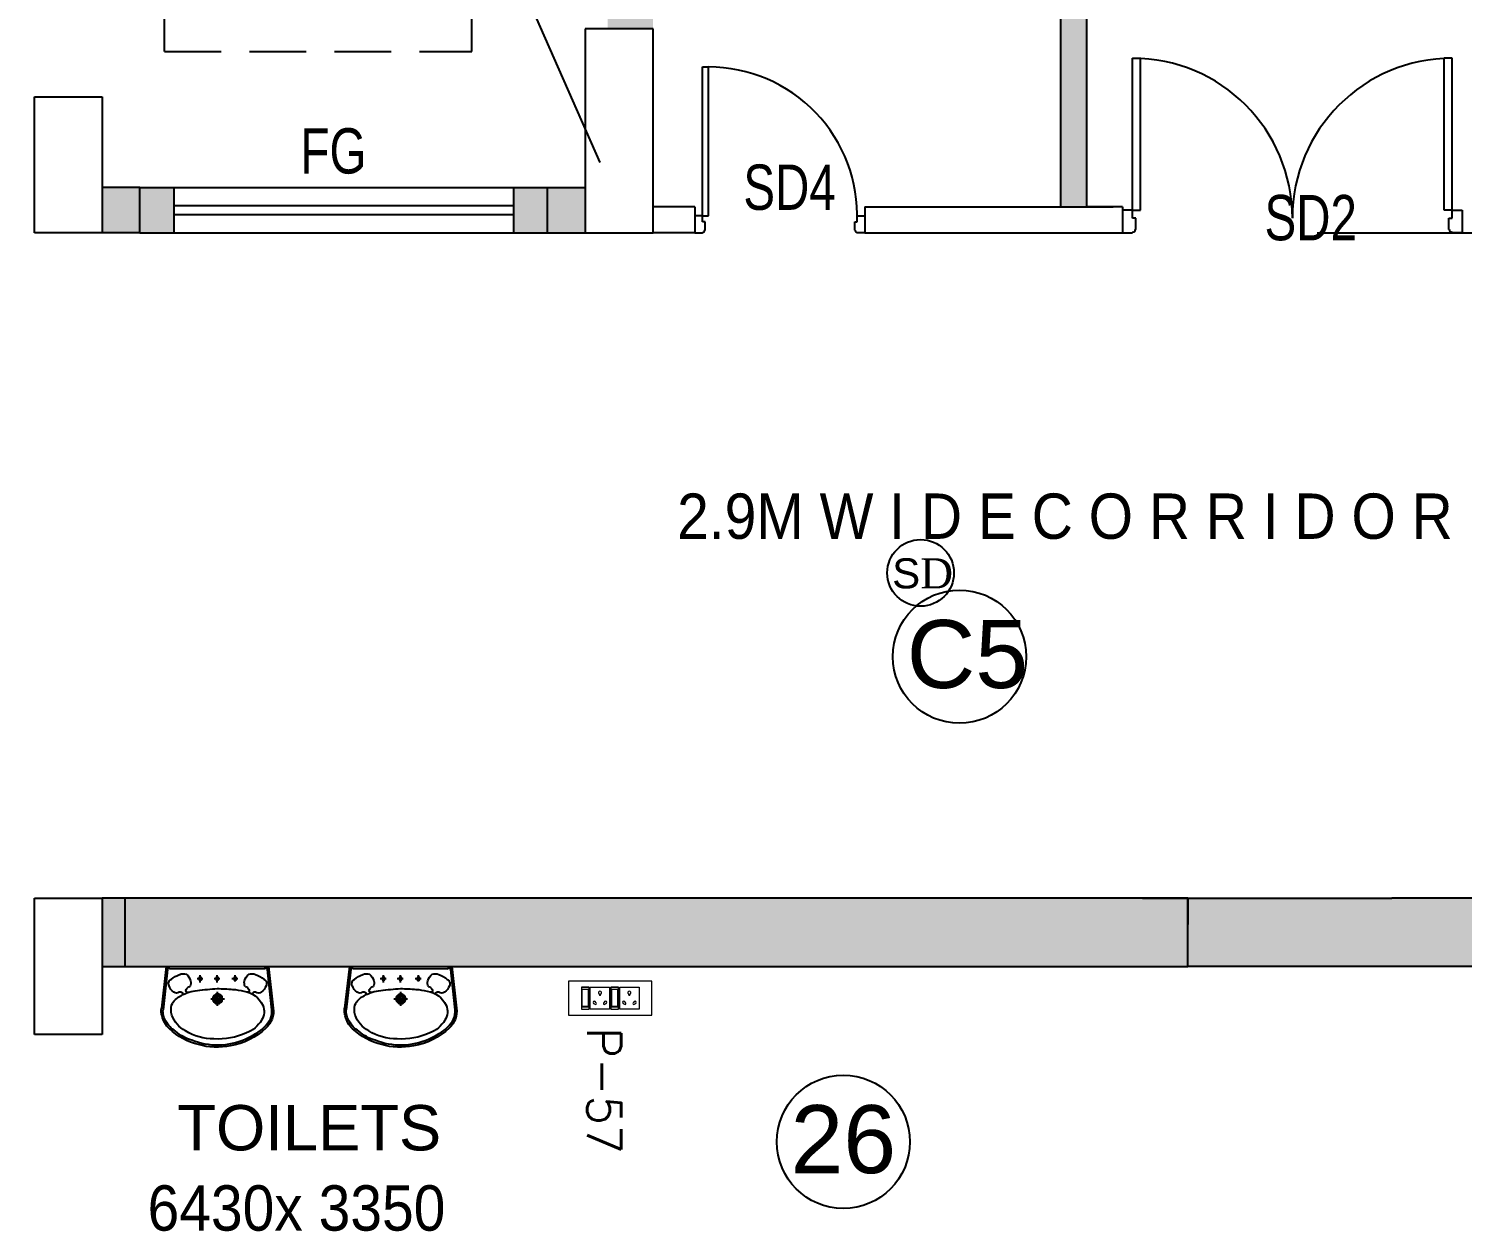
# Model space of a CAD drawing. Extents: x 11369658 to 11598203, y -3946797 to -3787209.
# Drawn here: x 11383667 to 11389994, y -3872175 to -3866871 of the extents above; entities that cross this region are included whole.
import ezdxf

# ---------------------------------------------------------------- set-up
doc = ezdxf.new("R2010")
doc.units = 0
doc.header["$MEASUREMENT"] = 0
doc.linetypes.add('CENTER', pattern=[0])
doc.linetypes.add('DASHED', pattern=[0.75, 0.5, -0.25])
doc.layers.get('0').update_dxf_attribs({"linetype": 'CONTINUOUS'})
for name, color, linetype, lineweight in [('ELE-2NOS OF 6-16 RAW POWER SOCKET', 1, 'CONTINUOUS', 20), ('ELE-POWER SOCKET TEXT', 7, 'CONTINUOUS', 5), ('FA-BELOW SMOKE DERECTOR', 1, 'CONTINUOUS', 25)]:
    doc.layers.add(name, color=color, linetype=linetype, lineweight=lineweight)
doc.layers.add('HS', color=251, linetype='CONTINUOUS')
doc.styles.add('ARIAL', font='arial.ttf', dxfattribs={"width": 0.75})
doc.styles.add('PDF Times New Roman', font='times.ttf')
doc.styles.get("Standard").update_dxf_attribs({"font": 'arial.ttf'})

# ---------------------------------------------------------------- blocks, each defined once
blk = doc.blocks.new('ujikd5e')
at = {"layer": 'ELE-2NOS OF 6-16 RAW POWER SOCKET', "color": 181, "ltscale": 300}
for p, q in [((57.1, -26.9), (90.9, -26.9)), ((90.9, -26.9), (57.1, -26.9)), ((57.1, -26.9), (57.1, -123.9)), ((57.1, -26.9), (57.1, -123.9)), ((88.1, -37.5), (59.9, -37.5)), ((59.9, -37.5), (59.9, -113.4)), ((88.1, -113.4), (88.1, -37.5)), ((90.9, -123.9), (90.9, -26.9)), ((96.5, -123.9), (96.5, -26.9)), ((96.5, -26.9), (181.6, -26.9)), ((181.6, -26.9), (181.6, -123.9)), ((187.2, -26.9), (221, -26.9)), ((221, -26.9), (187.2, -26.9)), ((187.2, -26.9), (187.2, -123.9)), ((187.2, -26.9), (187.2, -123.9)), ((218.2, -37.5), (190, -37.5)), ((190, -37.5), (190, -113.4)), ((218.2, -113.4), (218.2, -37.5)), ((221, -123.9), (221, -26.9)), ((226.6, -26.9), (311.7, -26.9)), ((226.6, -123.9), (226.6, -26.9)), ((311.7, -26.9), (311.7, -123.9)), ((57.1, -123.9), (90.9, -123.9)), ((59.9, -110), (88.1, -110)), ((59.9, -113.4), (88.1, -113.4)), ((181.6, -123.9), (96.5, -123.9)), ((187.2, -123.9), (221, -123.9)), ((190, -110), (218.2, -110)), ((190, -113.4), (218.2, -113.4)), ((311.7, -123.9), (226.6, -123.9))]:
    blk.add_line(p, q, dxfattribs=at)
blk.add_lwpolyline([(0.1, -150.4), (368.6, -150.4), (368.6, -0.4), (0.1, -0.4)], close=True, dxfattribs=at)
for centre, radius, start, end in [((139.1, -51.5), 6.62, 307.15837, 232.84163), ((139.1, -58.1), 4.22, 161.40312, 18.59688), ((269.1, -51.5), 6.62, 307.15837, 232.84163), ((269.1, -58.1), 4.22, 161.40312, 18.59688), ((114.8, -94.4), 5.7, 5.26891, 272.51003), ((119.3, -98.3), 4.6, 202.68381, 75.09514), ((158.8, -98.3), 4.6, 104.90486, 337.31619), ((163.3, -94.4), 5.7, 267.48997, 174.73109), ((244.9, -94.4), 5.7, 5.26891, 272.51003), ((249.4, -98.3), 4.6, 202.68381, 75.09514), ((288.9, -98.3), 4.6, 104.90486, 337.31619), ((293.4, -94.4), 5.7, 267.48997, 174.73109)]:
    blk.add_arc(centre, radius, start, end, dxfattribs=at)
blk = doc.blocks.new('SMOKE DETECTOR')
at = {"layer": 'FA-BELOW SMOKE DERECTOR', "color": 7}
blk.add_circle((931029, -118294), 350, dxfattribs=at)
at = {"layer": 'FA-BELOW SMOKE DERECTOR', "insert": (930730, -118461), "char_height": 316.24, "attachment_point": 7, "style": 'PDF Times New Roman'}
blk.add_mtext('{\\fArial|b0|i0|c0|p34;S}D', dxfattribs=at)

msp = doc.modelspace()

# ---------------------------------------------------------------- hatches: boundary and pattern name
at = {"ltscale": 500}
for points in [[(11384157.5, -3867571.4), (11383992.5, -3867571.4), (11383992.5, -3867771.4), (11384157.5, -3867771.4)], [(11386122.5, -3867571.4), (11385957.5, -3867571.4), (11385957.5, -3867771.4), (11386122.5, -3867771.4)], [(11383992.5, -3870706.4), (11394812.5, -3870706.4), (11394812.5, -3871006.4), (11383992.5, -3871006.4)]]:
    msp.add_hatch(color=8, dxfattribs=at).paths.add_polyline_path(points)
at = {"layer": 'HS', "lineweight": -3, "ltscale": 500}
h = msp.add_hatch(color=8, dxfattribs=at)
h.dxf.hatch_style = 1
h.paths.add_polyline_path([(11386422.5, -3861741.4), (11386222.5, -3861741.4), (11386222.5, -3862573.9), (11386422.5, -3862573.9)])
h.paths.add_polyline_path([(11386422.5, -3863473.9), (11386222.5, -3863473.9), (11386222.5, -3864256.4), (11386222.5, -3864306.4), (11386422.5, -3864306.4)])
h.paths.add_polyline_path([(11386422.5, -3864306.4), (11386222.5, -3864306.4), (11386222.5, -3865138.9), (11386422.5, -3865138.9)])
h.paths.add_polyline_path([(11386422.5, -3866038.9), (11386222.5, -3866038.9), (11386222.5, -3866561.4), (11386222.5, -3866871.4), (11386422.5, -3866871.4)])
h = msp.add_hatch(color=8, dxfattribs=at)
h.dxf.hatch_style = 1
h.paths.add_polyline_path([(11388337.5, -3862808.2), (11388222.5, -3862808.2), (11388222.5, -3867656.4), (11388337.5, -3867656.4)])
h = msp.add_hatch(color=8, dxfattribs=at)
h.dxf.hatch_style = 1
h.paths.add_polyline_path([(11384157.5, -3867771.4), (11384307.5, -3867771.4), (11384307.5, -3867571.4), (11384157.5, -3867571.4)])
h.paths.add_polyline_path([(11385807.5, -3867771.4), (11385957.5, -3867771.4), (11385957.5, -3867571.4), (11385807.5, -3867571.4)])
h = msp.add_hatch(color=8, dxfattribs=at)
h.dxf.hatch_style = 1
h.paths.add_polyline_path([(11392582.5, -3867725.4), (11391682.5, -3867725.4), (11391682.5, -3867771.4), (11392582.5, -3867771.4)])
h.paths.add_polyline_path([(11392582.5, -3867702.4), (11391682.5, -3867702.4), (11391682.5, -3867725.4), (11392582.5, -3867725.4)])
h.paths.add_polyline_path([(11392582.5, -3867656.4), (11391682.5, -3867656.4), (11391682.5, -3867702.4), (11392582.5, -3867702.4)])
h.paths.add_polyline_path([(11389087.1, -3867553.8), (11389400.3, -3867553.8), (11389400.3, -3867854.6), (11389087.1, -3867854.6)], flags=9)

# ---------------------------------------------------------------- linework, layer by layer
at = {"color": 8, "lineweight": 25}
for p, q in [((11383667.5, -3861741.4), (11386187.5, -3867461.9)), ((11388222.5, -3867656.4), (11388222.5, -3862773.2)), ((11388337.5, -3867656.4), (11388337.5, -3862808.2)), ((11386122.5, -3866871.4), (11386122.5, -3867771.4)), ((11386422.5, -3866871.4), (11386122.5, -3866871.4)), ((11386422.5, -3867771.4), (11386422.5, -3866871.4)), ((11386641.2, -3867040.1), (11386667.5, -3867040.1)), ((11386641.2, -3867696.4), (11386641.2, -3867040.1)), ((11386667.5, -3867696.4), (11386667.5, -3867040.1)), ((11388538.7, -3867671.4), (11388538.7, -3867001.4)), ((11388538.7, -3867001.4), (11388573.7, -3867001.4)), ((11388573.7, -3867671.4), (11388573.7, -3867001.4)), ((11389913.7, -3867671.4), (11389913.7, -3867001.4)), ((11389948.7, -3867001.4), (11389913.7, -3867001.4)), ((11389948.7, -3867671.4), (11389948.7, -3867001.4)), ((11383692.5, -3867771.4), (11383692.5, -3867171.4)), ((11383692.5, -3867171.4), (11383992.5, -3867171.4)), ((11383992.5, -3867171.4), (11383992.5, -3867771.4)), ((11384157.5, -3867571.4), (11383992.5, -3867571.4)), ((11384157.5, -3867771.4), (11384157.5, -3867571.4)), ((11384157.5, -3867571.4), (11385957.5, -3867571.4)), ((11385957.5, -3867571.4), (11386122.5, -3867571.4)), ((11385957.5, -3867771.4), (11385957.5, -3867571.4)), ((11384307.5, -3867651.4), (11385807.5, -3867651.4)), ((11386607.5, -3867656.4), (11386422.5, -3867656.4)), ((11386607.5, -3867656.4), (11386607.5, -3867771.4)), ((11387357.5, -3867656.4), (11388452.5, -3867656.4)), ((11387357.5, -3867656.4), (11387357.5, -3867771.4)), ((11388493.7, -3867656.4), (11388337.5, -3867656.4)), ((11388493.7, -3867656.4), (11388493.7, -3867771.4)), ((11388538.7, -3867671.4), (11388493.7, -3867671.4)), ((11388493.7, -3867671.4), (11388493.7, -3867771.4)), ((11388538.7, -3867706.4), (11388538.7, -3867671.4)), ((11388538.7, -3867671.4), (11388573.7, -3867671.4)), ((11389948.7, -3867671.4), (11389913.7, -3867671.4)), ((11389948.7, -3867706.4), (11389948.7, -3867671.4)), ((11389948.7, -3867671.4), (11389993.7, -3867671.4)), ((11389993.7, -3867671.4), (11389993.7, -3867771.4)), ((11384307.5, -3867691.4), (11385807.5, -3867691.4)), ((11386641.2, -3867696.4), (11386607.5, -3867696.4)), ((11386607.5, -3867696.4), (11386607.5, -3867771.4)), ((11386641.2, -3867696.4), (11386667.5, -3867696.4)), ((11386641.2, -3867722.6), (11386641.2, -3867696.4)), ((11386652.5, -3867722.6), (11386641.2, -3867722.6)), ((11386652.5, -3867760.1), (11386652.5, -3867722.6)), ((11387312.5, -3867722.6), (11387323.7, -3867722.6)), ((11387312.5, -3867760.1), (11387312.5, -3867722.6)), ((11387323.7, -3867722.6), (11387323.7, -3867696.4)), ((11387323.7, -3867696.4), (11387357.5, -3867696.4)), ((11387357.5, -3867696.4), (11387357.5, -3867771.4)), ((11388553.7, -3867706.4), (11388538.7, -3867706.4)), ((11388553.7, -3867756.4), (11388553.7, -3867706.4)), ((11389933.7, -3867706.4), (11389948.7, -3867706.4)), ((11389933.7, -3867756.4), (11389933.7, -3867706.4)), ((11383992.5, -3867771.4), (11383692.5, -3867771.4)), ((11384157.5, -3867771.4), (11383992.5, -3867771.4)), ((11384157.5, -3867771.4), (11385957.5, -3867771.4)), ((11385957.5, -3867771.4), (11386122.5, -3867771.4)), ((11386122.5, -3867771.4), (11386422.5, -3867771.4)), ((11386607.5, -3867771.4), (11386422.5, -3867771.4)), ((11386607.5, -3867771.4), (11386641.2, -3867771.4)), ((11386641.2, -3867771.4), (11386641.2, -3867769.5)), ((11386652.5, -3867760.1), (11386650.6, -3867760.1)), ((11387312.5, -3867760.1), (11387314.3, -3867760.1)), ((11387323.7, -3867771.4), (11387323.7, -3867769.5)), ((11387357.5, -3867771.4), (11387323.7, -3867771.4)), ((11387357.5, -3867771.4), (11388493.7, -3867771.4)), ((11388493.7, -3867771.4), (11388538.7, -3867771.4)), ((11388538.7, -3867771.4), (11388538.7, -3867768.9)), ((11388553.7, -3867756.4), (11388551.2, -3867756.4)), ((11389352.5, -3867771.4), (11390367.5, -3867771.4)), ((11389933.7, -3867756.4), (11389936.2, -3867756.4)), ((11389948.7, -3867771.4), (11389948.7, -3867768.9)), ((11389993.7, -3867771.4), (11389948.7, -3867771.4)), ((11383692.5, -3871306.4), (11383692.5, -3870706.4)), ((11383692.5, -3870706.4), (11383992.5, -3870706.4)), ((11383992.5, -3870706.4), (11383992.5, -3871306.4)), ((11388782.5, -3870706.4), (11383992.5, -3870706.4)), ((11383992.5, -3870706.4), (11383992.5, -3871006.4)), ((11388582.5, -3870706.4), (11388782.5, -3870706.4)), ((11388782.5, -3871006.4), (11388782.5, -3870706.4)), ((11388782.5, -3870706.4), (11388782.5, -3870821.4)), ((11388782.5, -3870706.4), (11389682.5, -3870706.4)), ((11388782.5, -3871006.4), (11388782.5, -3870706.4)), ((11390972.5, -3870706.4), (11389682.5, -3870706.4)), ((11383992.5, -3871006.4), (11388782.5, -3871006.4)), ((11384273.8, -3871006.4), (11384253.1, -3871191.1)), ((11384281.7, -3871006.4), (11384260.3, -3871197.8)), ((11384273.8, -3871006.4), (11384726.2, -3871006.4)), ((11384288.9, -3871016), (11384706.8, -3871017.1)), ((11384718.2, -3871006.4), (11384739.7, -3871197.8)), ((11384726.2, -3871006.4), (11384746.9, -3871191.1)), ((11385082.5, -3871006.4), (11385061.8, -3871191.1)), ((11385090.5, -3871006.4), (11385069, -3871197.8)), ((11385082.5, -3871006.4), (11385534.9, -3871006.4)), ((11385097.6, -3871016), (11385515.5, -3871017.1)), ((11385527, -3871006.4), (11385548.4, -3871197.8)), ((11385534.9, -3871006.4), (11385555.6, -3871191.1)), ((11384436.7, -3871060.8), (11384410.5, -3871060.8)), ((11384424.6, -3871078.3), (11384424.6, -3871045.8)), ((11384511.5, -3871060.8), (11384485.3, -3871060.8)), ((11384499.4, -3871078.3), (11384499.4, -3871045.8)), ((11384590.7, -3871060.8), (11384564.5, -3871060.8)), ((11384578.6, -3871073.1), (11384578.6, -3871045.8)), ((11385245.4, -3871060.8), (11385219.2, -3871060.8)), ((11385233.3, -3871078.3), (11385233.3, -3871045.8)), ((11385320.2, -3871060.8), (11385294, -3871060.8)), ((11385308.1, -3871078.3), (11385308.1, -3871045.8)), ((11385399.5, -3871060.8), (11385373.2, -3871060.8)), ((11385387.4, -3871073.1), (11385387.4, -3871045.8)), ((11384470.6, -3871149.7), (11384530.9, -3871149.7)), ((11384500.9, -3871179.8), (11384500.9, -3871118.4)), ((11385279.4, -3871149.7), (11385339.7, -3871149.7)), ((11385309.6, -3871179.8), (11385309.6, -3871118.4)), ((11383992.5, -3871306.4), (11383692.5, -3871306.4))]:
    msp.add_line(p, q, dxfattribs=at)
at = {"color": 8, "linetype": 'DASHED', "lineweight": 25, "ltscale": 500}
for p, q in [((11384267.5, -3866971.4), (11384267.5, -3861741.4)), ((11385622.5, -3866971.4), (11385622.5, -3861741.4)), ((11384267.5, -3866971.4), (11385622.5, -3866971.4))]:
    msp.add_line(p, q, dxfattribs=at)
at = {"color": 8, "lineweight": 25, "ltscale": 500}
for p, q in [((11384157.5, -3867571.4), (11384257.5, -3867571.4)), ((11384157.5, -3867571.4), (11384307.5, -3867571.4)), ((11384307.5, -3867571.4), (11384307.5, -3867771.4)), ((11385807.5, -3867571.4), (11385807.5, -3867771.4)), ((11385957.5, -3867571.4), (11386122.5, -3867571.4)), ((11384092.5, -3870706.4), (11384092.5, -3871006.4)), ((11393834.2, -3871006.4), (11388782.5, -3871006.4))]:
    msp.add_line(p, q, dxfattribs=at)
at = {"color": 8, "lineweight": -3, "ltscale": 500}
for centre in [(11387775, -3869640.8), (11387262.4, -3871780.2)]:
    msp.add_circle(centre, 293.8, dxfattribs=at)
at = {"color": 8}
for centre, radius, start, end in [((11386667.5, -3867696.4), 656.2, 357.70756, 90), ((11388538.7, -3867706.4), 705, 0, 90), ((11389948.7, -3867706.4), 705, 90, 180), ((11386641.2, -3867760.1), 9.38, 270, 0), ((11387323.7, -3867760.1), 9.38, 180, 270), ((11388538.7, -3867756.4), 12.5, 270, 0), ((11389948.7, -3867756.4), 12.5, 180, 270)]:
    msp.add_arc(centre, radius, start, end, dxfattribs=at)
at = {"color": 8, "extrusion": (0, 0, -1)}
for centre, major_axis, start_param, end_param in [((11384293.6, -3870991.8), (24.7, 0), 1.765467, 2.50956), ((11384701.2, -3870984.1), (33.5, 0), 0.727251, 1.402875), ((11385102.4, -3870991.8), (24.7, 0), 1.765467, 2.50956), ((11385509.9, -3870984.1), (33.5, 0), 0.727251, 1.402875), ((11384305.3, -3871082.4), (20.7, 0), 2.661884, 4.2449), ((11384340.9, -3871074), (56.9, -0.3), 2.176458, 2.816691), ((11384376, -3871161.3), (126.1, 0.3), 4.027191, 4.373034), ((11384349.8, -3871072.6), (34, 0), 4.222121, 5.084958), ((11384333.9, -3871081.1), (49.2, -0.1), -0.960797, -0.225412), ((11384386.4, -3871120.7), (26.8, -0.2), 3.628858, 4.420234), ((11384351.2, -3871079), (31.9, 0.1), -0.276767, 0.525307), ((11384424.6, -3871060.8), (6.43, -0.02), 3.139035, 9.42222), ((11384499.4, -3871060.8), (6.43, -0.08), 3.12883, 9.412015), ((11384578.6, -3871060.8), (6.43, -0.02), 3.139035, 9.42222), ((11384650.8, -3871079), (31.9, 0), 2.620328, 3.422401), ((11384668.2, -3871081.1), (49.2, -0.3), 3.359735, 4.09512), ((11384615.6, -3871120.7), (26.8, 0.2), -1.278641, -0.487266), ((11384652.3, -3871072.6), (34, 0), 4.33982, 5.202657), ((11384626, -3871161.3), (126.1, -1.1), -1.238036, -0.892193), ((11384661.1, -3871074), (56.9, 0.3), 0.324902, 0.965135), ((11384696.8, -3871082.4), (20.7, 0), -1.101507, 0.481509), ((11385114, -3871082.4), (20.7, 0), 2.661884, 4.2449), ((11385149.7, -3871074), (56.9, -0.3), 2.176458, 2.816691), ((11385184.8, -3871161.3), (126.1, 0.3), 4.027191, 4.373034), ((11385158.5, -3871072.6), (34, 0), 4.222121, 5.084958), ((11385142.6, -3871081.1), (49.2, -0.1), -0.960797, -0.225412), ((11385195.2, -3871120.7), (26.8, -0.2), 3.628858, 4.420234), ((11385160, -3871079), (31.9, 0.1), -0.276767, 0.525307), ((11385233.3, -3871060.8), (6.43, -0.02), 3.139035, 9.42222), ((11385308.1, -3871060.8), (6.43, -0.08), 3.12883, 9.412015), ((11385387.4, -3871060.8), (6.43, -0.02), 3.139035, 9.42222), ((11385459.6, -3871079), (31.9, 0), 2.620328, 3.422401), ((11385476.9, -3871081.1), (49.2, -0.3), 3.359735, 4.09512), ((11385424.4, -3871120.7), (26.8, 0.2), -1.278641, -0.487266), ((11385461, -3871072.6), (34, 0), 4.33982, 5.202657), ((11385434.8, -3871161.3), (126.1, -1.1), -1.238036, -0.892193), ((11385469.9, -3871074), (56.9, 0.3), 0.324902, 0.965135), ((11385505.5, -3871082.4), (20.7, 0), -1.101507, 0.481509), ((11384371.7, -3871209.1), (80.1, 0), 3.554495, 4.299548), ((11384319.7, -3871106.9), (17.9, 0), 0.880848, 2.260908), ((11384337, -3871126.8), (6.08, 6.08), 4.730546, 6.12798), ((11384424.1, -3871279.7), (166.8, -0.1), 4.181112, 4.641559), ((11384338.5, -3871127.8), (6.17, -6.17), 4.354779, 6.027124), ((11384369.6, -3871113.1), (8.55, 0.03), 1.455188, 3.796569), ((11384534.6, -3871904.6), (800.7, -0.8), 4.558159, 4.668067), ((11384500.9, -3871149.7), (21.6, 0), 3.141254, 9.424439), ((11384500.9, -3871149.7), (15.5, 0.1), 3.145308, 9.428493), ((11384500.9, -3871149.7), (10.9, 0), 3.142047372431534, 9.42523267961112), ((11384496.8, -3871836.7), (732.1, -0.1), -1.56667, -1.474079), ((11384545.7, -3871403.6), (296.4, 0.3), -1.495794, -1.328336), ((11384601.2, -3871224.5), (109.8, 0), -1.431017, -0.436146), ((11384633.7, -3871112.9), (7.39, 0), -0.727724, 1.373337), ((11384662.9, -3871127.1), (5.47, -5.47), 2.097053, 3.541809), ((11384665, -3871126.8), (6.08, 6.08), 4.867594, 6.265028), ((11384682.4, -3871106.9), (17.9, 0), 0.880684, 2.260744), ((11385180.5, -3871209.1), (80.1, 0), 3.554495, 4.299548), ((11385128.4, -3871106.9), (17.9, 0), 0.880848, 2.260908), ((11385145.8, -3871126.8), (6.08, 6.08), 4.730546, 6.12798), ((11385232.8, -3871279.7), (166.8, -0.1), 4.181112, 4.641559), ((11385147.2, -3871127.8), (6.17, -6.17), 4.354779, 6.027124), ((11385178.4, -3871113.1), (8.55, 0.03), 1.455188, 3.796569), ((11385343.3, -3871904.6), (800.7, -0.8), 4.558159, 4.668067), ((11385309.6, -3871149.7), (21.6, 0), 3.141254, 9.424439), ((11385309.6, -3871149.7), (15.5, 0.1), 3.145308, 9.428493), ((11385309.6, -3871149.7), (10.9, 0), 3.142047372431534, 9.42523267961112), ((11385305.5, -3871836.7), (732.1, -0.1), -1.56667, -1.474079), ((11385354.5, -3871403.6), (296.4, 0.3), -1.495794, -1.328336), ((11385410, -3871224.5), (109.8, 0), -1.431017, -0.436146), ((11385442.5, -3871112.9), (7.39, 0), -0.727724, 1.373337), ((11385471.6, -3871127.1), (5.47, -5.47), 2.097053, 3.541809), ((11385473.8, -3871126.8), (6.08, 6.08), 4.867594, 6.265028), ((11385491.1, -3871106.9), (17.9, 0), 0.880684, 2.260744), ((11384335.7, -3871201.2), (83.2, 0.1), 2.850118, 3.264751), ((11384338.1, -3871204.8), (78.1, 0), 2.562376, 3.231693), ((11384390.8, -3871197.7), (94.7, 0), 2.890537, 3.362984), ((11384418, -3871179.6), (126, -0.2), 2.054055, 2.802751), ((11384635.6, -3871206.1), (70.9, 0), -0.405199, 0.56573), ((11384645.4, -3871202.4), (94.4, -0.1), -0.049658, 0.838116), ((11384648.3, -3871204.2), (99.5, 0), -0.132539, 0.848731), ((11385144.4, -3871201.2), (83.2, 0.1), 2.850118, 3.264751), ((11385146.8, -3871204.8), (78.1, 0), 2.562376, 3.231693), ((11385199.5, -3871197.7), (94.7, 0), 2.890537, 3.362984), ((11385226.7, -3871179.6), (126, -0.2), 2.054055, 2.802751), ((11385444.3, -3871206.1), (70.9, 0), -0.405199, 0.56573), ((11385454.1, -3871202.4), (94.4, -0.1), -0.049658, 0.838116), ((11385457.1, -3871204.2), (99.5, 0), -0.132539, 0.848731), ((11384359.8, -3871203.8), (106, 0.1), 2.310552, 2.942572), ((11384380.6, -3871188.3), (123.1, 0.1), 2.127435, 2.640092), ((11384484.5, -3871072.7), (287, -0.2), 1.808981, 2.322804), ((11384511.3, -3871066.1), (293.9, 0.1), 0.809856, 1.41441), ((11384517.9, -3871073.8), (275.4, 0), 0.806541, 1.180915), ((11384576.8, -3871170.4), (139.7, 0.2), 0.557563, 1.193786), ((11385168.5, -3871203.8), (106, 0.1), 2.310552, 2.942572), ((11385189.4, -3871188.3), (123.1, 0.1), 2.127435, 2.640092), ((11385293.3, -3871072.7), (287, -0.2), 1.808981, 2.322804), ((11385320.1, -3871066.1), (293.9, 0.1), 0.809856, 1.41441), ((11385326.7, -3871073.8), (275.4, 0), 0.806541, 1.180915), ((11385385.6, -3871170.4), (139.7, 0.2), 0.557563, 1.193786), ((11384446.2, -3871141), (200.3, 0.2), 1.868215, 2.281789), ((11384486.9, -3871079.1), (247.5, 0), 1.579809, 2.112792), ((11384500.4, -3871051.6), (302.7, 0), 1.155365, 1.952189), ((11384504.6, -3871029.7), (297.5, 0), 1.141495, 1.637774), ((11385255, -3871141), (200.3, 0.2), 1.868215, 2.281789), ((11385295.6, -3871079.1), (247.5, 0), 1.579809, 2.112792), ((11385309.1, -3871051.6), (302.7, 0), 1.155365, 1.952189), ((11385313.4, -3871029.7), (297.5, 0), 1.141495, 1.637774), ((11384496.2, -3871089), (274.2, 0.1), 1.346594, 1.865175), ((11385304.9, -3871089), (274.2, 0.1), 1.346594, 1.865175)]:
    msp.add_ellipse(centre, major_axis=major_axis, ratio=1, start_param=start_param, end_param=end_param, dxfattribs=at)

# ---------------------------------------------------------------- block references
at = {"layer": 'ELE-2NOS OF 6-16 RAW POWER SOCKET', "color": 0, "linetype": 'CENTER', "ltscale": 500}
msp.add_blockref('ujikd5e', (11386049.2, -3871071.4), dxfattribs=at)
at = {"layer": 'FA-BELOW SMOKE DERECTOR', "color": 6, "xscale": 0.4201363174152561, "yscale": 0.4201363174152561, "zscale": 0.4201363174152561}
msp.add_blockref('SMOKE DETECTOR', (10996444.3, -3819571.8), dxfattribs=at)

# ---------------------------------------------------------------- texts
at = {"color": 8, "lineweight": 20, "style": 'ARIAL', "width": 0.75}
for s, p in [('FG', (11384866.8, -3867510.2)), ('SD4', (11386821.2, -3867670.3)), ('SD2', (11389120.9, -3867804.6))]:
    msp.add_text(s, height=200, dxfattribs=at).set_placement(p)
at = {"color": 8, "lineweight": 20, "width": 0.9}
for s, p in [('2.9M W I D E C O R R I D O R', (11386528.9, -3869121.1)), ('6430x 3350', (11384192.1, -3872172))]:
    msp.add_text(s, height=200, dxfattribs=at).set_placement(p)
at = {"color": 8, "lineweight": 20}
for s, height, p in [('C5', 300, (11387541.9, -3869779.1)), ('TOILETS', 200, (11384323.5, -3871818.1)), ('26', 300, (11387029.2, -3871918.5))]:
    msp.add_text(s, height=height, dxfattribs=at).set_placement(p)
at = {"layer": 'ELE-POWER SOCKET TEXT', "color": 0, "linetype": 'CENTER', "ltscale": 500, "insert": (11386282.1, -3871274.7), "char_height": 150, "width": 3324.973, "attachment_point": 1, "rotation": 270}
msp.add_mtext('{\\Fromans.shx|c228;P-57\\P}', dxfattribs=at)

doc.saveas('drawing.dxf')
